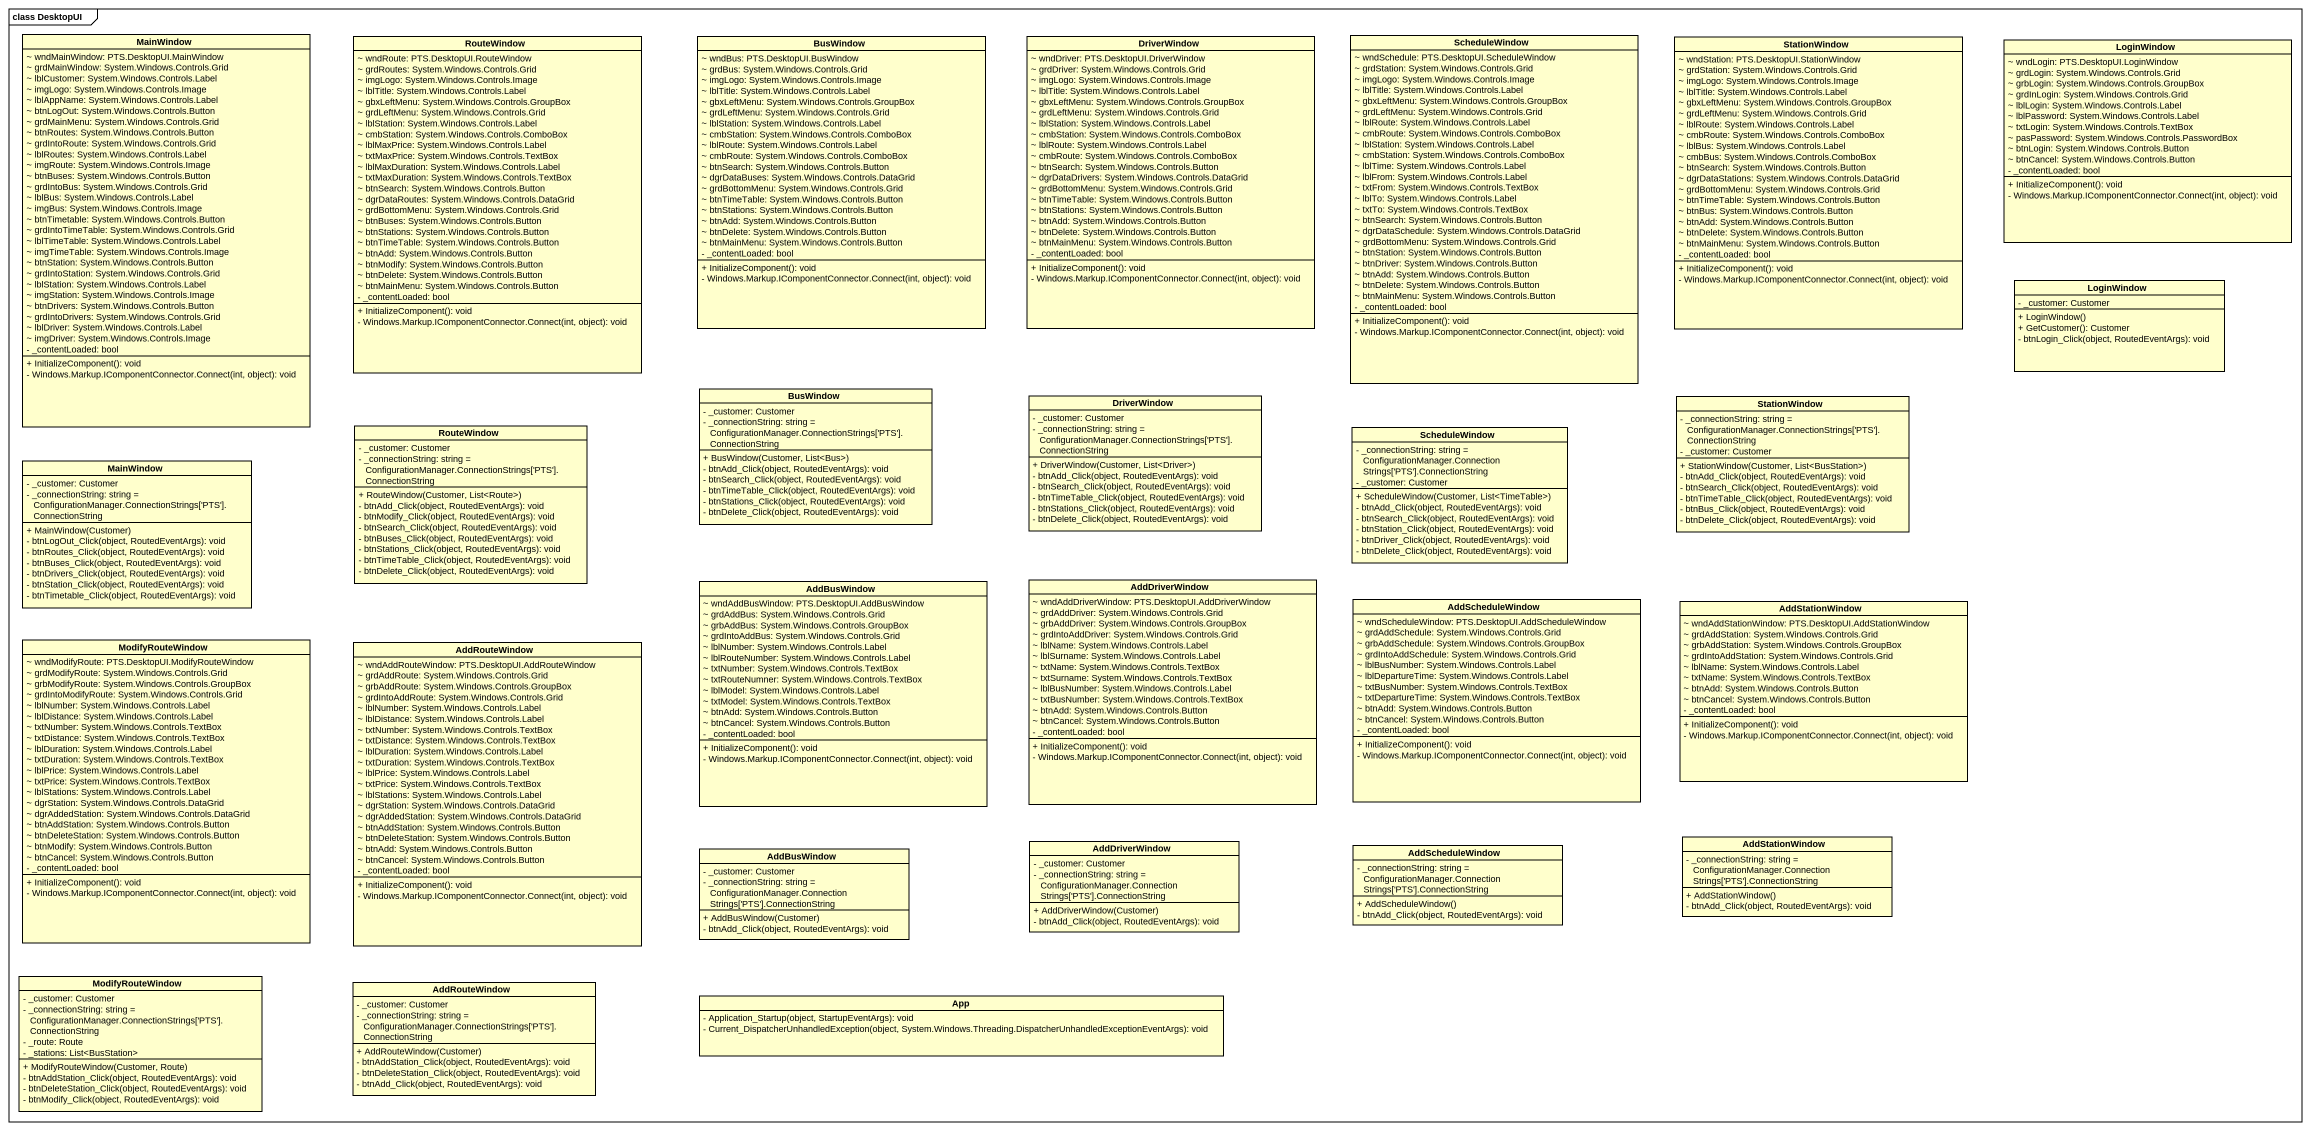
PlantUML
@startuml
mainframe class DesktopUI
hide circle
hide empty members
skinparam classAttributeIconSize 0
class MainWindow {
  ~ wndMainWindow: PTS.DesktopUI.MainWindow
  ~ grdMainWindow: System.Windows.Controls.Grid
  ~ lblCustomer: System.Windows.Controls.Label
  ~ imgLogo: System.Windows.Controls.Image
  ~ lblAppName: System.Windows.Controls.Label
  ~ btnLogOut: System.Windows.Controls.Button
  ~ grdMainMenu: System.Windows.Controls.Grid
  ~ btnRoutes: System.Windows.Controls.Button
  ~ grdIntoRoute: System.Windows.Controls.Grid
  ~ lblRoutes: System.Windows.Controls.Label
  ~ imgRoute: System.Windows.Controls.Image
  ~ btnBuses: System.Windows.Controls.Button
  ~ grdIntoBus: System.Windows.Controls.Grid
  ~ lblBus: System.Windows.Controls.Label
  ~ imgBus: System.Windows.Controls.Image
  ~ btnTimetable: System.Windows.Controls.Button
  ~ grdIntoTimeTable: System.Windows.Controls.Grid
  ~ lblTimeTable: System.Windows.Controls.Label
  ~ imgTimeTable: System.Windows.Controls.Image
  ~ btnStation: System.Windows.Controls.Button
  ~ grdIntoStation: System.Windows.Controls.Grid
  ~ lblStation: System.Windows.Controls.Label
  ~ imgStation: System.Windows.Controls.Image
  ~ btnDrivers: System.Windows.Controls.Button
  ~ grdIntoDrivers: System.Windows.Controls.Grid
  ~ lblDriver: System.Windows.Controls.Label
  ~ imgDriver: System.Windows.Controls.Image
  - _contentLoaded: bool
  + InitializeComponent(): void
  - Windows.Markup.IComponentConnector.Connect(int, object): void
}
class RouteWindow {
  ~ wndRoute: PTS.DesktopUI.RouteWindow
  ~ grdRoutes: System.Windows.Controls.Grid
  ~ imgLogo: System.Windows.Controls.Image
  ~ lblTitle: System.Windows.Controls.Label
  ~ gbxLeftMenu: System.Windows.Controls.GroupBox
  ~ grdLeftMenu: System.Windows.Controls.Grid
  ~ lblStation: System.Windows.Controls.Label
  ~ cmbStation: System.Windows.Controls.ComboBox
  ~ lblMaxPrice: System.Windows.Controls.Label
  ~ txtMaxPrice: System.Windows.Controls.TextBox
  ~ lblMaxDuration: System.Windows.Controls.Label
  ~ txtMaxDuration: System.Windows.Controls.TextBox
  ~ btnSearch: System.Windows.Controls.Button
  ~ dgrDataRoutes: System.Windows.Controls.DataGrid
  ~ grdBottomMenu: System.Windows.Controls.Grid
  ~ btnBuses: System.Windows.Controls.Button
  ~ btnStations: System.Windows.Controls.Button
  ~ btnTimeTable: System.Windows.Controls.Button
  ~ btnAdd: System.Windows.Controls.Button
  ~ btnModify: System.Windows.Controls.Button
  ~ btnDelete: System.Windows.Controls.Button
  ~ btnMainMenu: System.Windows.Controls.Button
  - _contentLoaded: bool
  + InitializeComponent(): void
  - Windows.Markup.IComponentConnector.Connect(int, object): void
}
class BusWindow {
  ~ wndBus: PTS.DesktopUI.BusWindow
  ~ grdBus: System.Windows.Controls.Grid
  ~ imgLogo: System.Windows.Controls.Image
  ~ lblTitle: System.Windows.Controls.Label
  ~ gbxLeftMenu: System.Windows.Controls.GroupBox
  ~ grdLeftMenu: System.Windows.Controls.Grid
  ~ lblStation: System.Windows.Controls.Label
  ~ cmbStation: System.Windows.Controls.ComboBox
  ~ lblRoute: System.Windows.Controls.Label
  ~ cmbRoute: System.Windows.Controls.ComboBox
  ~ btnSearch: System.Windows.Controls.Button
  ~ dgrDataBuses: System.Windows.Controls.DataGrid
  ~ grdBottomMenu: System.Windows.Controls.Grid
  ~ btnTimeTable: System.Windows.Controls.Button
  ~ btnStations: System.Windows.Controls.Button
  ~ btnAdd: System.Windows.Controls.Button
  ~ btnDelete: System.Windows.Controls.Button
  ~ btnMainMenu: System.Windows.Controls.Button
  - _contentLoaded: bool
  + InitializeComponent(): void
  - Windows.Markup.IComponentConnector.Connect(int, object): void
}
class DriverWindow {
  ~ wndDriver: PTS.DesktopUI.DriverWindow
  ~ grdDriver: System.Windows.Controls.Grid
  ~ imgLogo: System.Windows.Controls.Image
  ~ lblTitle: System.Windows.Controls.Label
  ~ gbxLeftMenu: System.Windows.Controls.GroupBox
  ~ grdLeftMenu: System.Windows.Controls.Grid
  ~ lblStation: System.Windows.Controls.Label
  ~ cmbStation: System.Windows.Controls.ComboBox
  ~ lblRoute: System.Windows.Controls.Label
  ~ cmbRoute: System.Windows.Controls.ComboBox
  ~ btnSearch: System.Windows.Controls.Button
  ~ dgrDataDrivers: System.Windows.Controls.DataGrid
  ~ grdBottomMenu: System.Windows.Controls.Grid
  ~ btnTimeTable: System.Windows.Controls.Button
  ~ btnStations: System.Windows.Controls.Button
  ~ btnAdd: System.Windows.Controls.Button
  ~ btnDelete: System.Windows.Controls.Button
  ~ btnMainMenu: System.Windows.Controls.Button
  - _contentLoaded: bool
  + InitializeComponent(): void
  - Windows.Markup.IComponentConnector.Connect(int, object): void
}
class ScheduleWindow {
  ~ wndSchedule: PTS.DesktopUI.ScheduleWindow
  ~ grdStation: System.Windows.Controls.Grid
  ~ imgLogo: System.Windows.Controls.Image
  ~ lblTitle: System.Windows.Controls.Label
  ~ gbxLeftMenu: System.Windows.Controls.GroupBox
  ~ grdLeftMenu: System.Windows.Controls.Grid
  ~ lblRoute: System.Windows.Controls.Label
  ~ cmbRoute: System.Windows.Controls.ComboBox
  ~ lblStation: System.Windows.Controls.Label
  ~ cmbStation: System.Windows.Controls.ComboBox
  ~ lblTime: System.Windows.Controls.Label
  ~ lblFrom: System.Windows.Controls.Label
  ~ txtFrom: System.Windows.Controls.TextBox
  ~ lblTo: System.Windows.Controls.Label
  ~ txtTo: System.Windows.Controls.TextBox
  ~ btnSearch: System.Windows.Controls.Button
  ~ dgrDataSchedule: System.Windows.Controls.DataGrid
  ~ grdBottomMenu: System.Windows.Controls.Grid
  ~ btnStation: System.Windows.Controls.Button
  ~ btnDriver: System.Windows.Controls.Button
  ~ btnAdd: System.Windows.Controls.Button
  ~ btnDelete: System.Windows.Controls.Button
  ~ btnMainMenu: System.Windows.Controls.Button
  - _contentLoaded: bool
  + InitializeComponent(): void
  - Windows.Markup.IComponentConnector.Connect(int, object): void
}
class StationWindow {
  ~ wndStation: PTS.DesktopUI.StationWindow
  ~ grdStation: System.Windows.Controls.Grid
  ~ imgLogo: System.Windows.Controls.Image
  ~ lblTitle: System.Windows.Controls.Label
  ~ gbxLeftMenu: System.Windows.Controls.GroupBox
  ~ grdLeftMenu: System.Windows.Controls.Grid
  ~ lblRoute: System.Windows.Controls.Label
  ~ cmbRoute: System.Windows.Controls.ComboBox
  ~ lblBus: System.Windows.Controls.Label
  ~ cmbBus: System.Windows.Controls.ComboBox
  ~ btnSearch: System.Windows.Controls.Button
  ~ dgrDataStations: System.Windows.Controls.DataGrid
  ~ grdBottomMenu: System.Windows.Controls.Grid
  ~ btnTimeTable: System.Windows.Controls.Button
  ~ btnBus: System.Windows.Controls.Button
  ~ btnAdd: System.Windows.Controls.Button
  ~ btnDelete: System.Windows.Controls.Button
  ~ btnMainMenu: System.Windows.Controls.Button
  - _contentLoaded: bool
  + InitializeComponent(): void
  - Windows.Markup.IComponentConnector.Connect(int, object): void
}
class LoginWindow {
  ~ wndLogin: PTS.DesktopUI.LoginWindow
  ~ grdLogin: System.Windows.Controls.Grid
  ~ grbLogin: System.Windows.Controls.GroupBox
  ~ grdInLogin: System.Windows.Controls.Grid
  ~ lblLogin: System.Windows.Controls.Label
  ~ lblPassword: System.Windows.Controls.Label
  ~ txtLogin: System.Windows.Controls.TextBox
  ~ pasPassword: System.Windows.Controls.PasswordBox
  ~ btnLogin: System.Windows.Controls.Button
  ~ btnCancel: System.Windows.Controls.Button
  - _contentLoaded: bool
  + InitializeComponent(): void
  - Windows.Markup.IComponentConnector.Connect(int, object): void
}
class "LoginWindow" as LoginWindow_2 {
  - _customer: Customer
  + LoginWindow()
  + GetCustomer(): Customer
  - btnLogin_Click(object, RoutedEventArgs): void
}
class "BusWindow" as BusWindow_2 {
  - _customer: Customer
  - _connectionString: string = ConfigurationManager.ConnectionStrings['PTS'].ConnectionString
  + BusWindow(Customer, List<Bus>)
  - btnAdd_Click(object, RoutedEventArgs): void
  - btnSearch_Click(object, RoutedEventArgs): void
  - btnTimeTable_Click(object, RoutedEventArgs): void
  - btnStations_Click(object, RoutedEventArgs): void
  - btnDelete_Click(object, RoutedEventArgs): void
}
class "DriverWindow" as DriverWindow_2 {
  - _customer: Customer
  - _connectionString: string = ConfigurationManager.ConnectionStrings['PTS'].ConnectionString
  + DriverWindow(Customer, List<Driver>)
  - btnAdd_Click(object, RoutedEventArgs): void
  - btnSearch_Click(object, RoutedEventArgs): void
  - btnTimeTable_Click(object, RoutedEventArgs): void
  - btnStations_Click(object, RoutedEventArgs): void
  - btnDelete_Click(object, RoutedEventArgs): void
}
class "StationWindow" as StationWindow_2 {
  - _connectionString: string = ConfigurationManager.ConnectionStrings['PTS'].ConnectionString
  - _customer: Customer
  + StationWindow(Customer, List<BusStation>)
  - btnAdd_Click(object, RoutedEventArgs): void
  - btnSearch_Click(object, RoutedEventArgs): void
  - btnTimeTable_Click(object, RoutedEventArgs): void
  - btnBus_Click(object, RoutedEventArgs): void
  - btnDelete_Click(object, RoutedEventArgs): void
}
class "RouteWindow" as RouteWindow_2 {
  - _customer: Customer
  - _connectionString: string = ConfigurationManager.ConnectionStrings['PTS'].ConnectionString
  + RouteWindow(Customer, List<Route>)
  - btnAdd_Click(object, RoutedEventArgs): void
  - btnModify_Click(object, RoutedEventArgs): void
  - btnSearch_Click(object, RoutedEventArgs): void
  - btnBuses_Click(object, RoutedEventArgs): void
  - btnStations_Click(object, RoutedEventArgs): void
  - btnTimeTable_Click(object, RoutedEventArgs): void
  - btnDelete_Click(object, RoutedEventArgs): void
}
class "ScheduleWindow" as ScheduleWindow_2 {
  - _connectionString: string = ConfigurationManager.ConnectionStrings['PTS'].ConnectionString
  - _customer: Customer
  + ScheduleWindow(Customer, List<TimeTable>)
  - btnAdd_Click(object, RoutedEventArgs): void
  - btnSearch_Click(object, RoutedEventArgs): void
  - btnStation_Click(object, RoutedEventArgs): void
  - btnDriver_Click(object, RoutedEventArgs): void
  - btnDelete_Click(object, RoutedEventArgs): void
}
class "MainWindow" as MainWindow_2 {
  - _customer: Customer
  - _connectionString: string = ConfigurationManager.ConnectionStrings['PTS'].ConnectionString
  + MainWindow(Customer)
  - btnLogOut_Click(object, RoutedEventArgs): void
  - btnRoutes_Click(object, RoutedEventArgs): void
  - btnBuses_Click(object, RoutedEventArgs): void
  - btnDrivers_Click(object, RoutedEventArgs): void
  - btnStation_Click(object, RoutedEventArgs): void
  - btnTimetable_Click(object, RoutedEventArgs): void
}
class AddBusWindow {
  ~ wndAddBusWindow: PTS.DesktopUI.AddBusWindow
  ~ grdAddBus: System.Windows.Controls.Grid
  ~ grbAddBus: System.Windows.Controls.GroupBox
  ~ grdIntoAddBus: System.Windows.Controls.Grid
  ~ lblNumber: System.Windows.Controls.Label
  ~ lblRouteNumber: System.Windows.Controls.Label
  ~ txtNumber: System.Windows.Controls.TextBox
  ~ txtRouteNumner: System.Windows.Controls.TextBox
  ~ lblModel: System.Windows.Controls.Label
  ~ txtModel: System.Windows.Controls.TextBox
  ~ btnAdd: System.Windows.Controls.Button
  ~ btnCancel: System.Windows.Controls.Button
  - _contentLoaded: bool
  + InitializeComponent(): void
  - Windows.Markup.IComponentConnector.Connect(int, object): void
}
class AddDriverWindow {
  ~ wndAddDriverWindow: PTS.DesktopUI.AddDriverWindow
  ~ grdAddDriver: System.Windows.Controls.Grid
  ~ grbAddDriver: System.Windows.Controls.GroupBox
  ~ grdIntoAddDriver: System.Windows.Controls.Grid
  ~ lblName: System.Windows.Controls.Label
  ~ lblSurname: System.Windows.Controls.Label
  ~ txtName: System.Windows.Controls.TextBox
  ~ txtSurname: System.Windows.Controls.TextBox
  ~ lblBusNumber: System.Windows.Controls.Label
  ~ txtBusNumber: System.Windows.Controls.TextBox
  ~ btnAdd: System.Windows.Controls.Button
  ~ btnCancel: System.Windows.Controls.Button
  - _contentLoaded: bool
  + InitializeComponent(): void
  - Windows.Markup.IComponentConnector.Connect(int, object): void
}
class AddScheduleWindow {
  ~ wndScheduleWindow: PTS.DesktopUI.AddScheduleWindow
  ~ grdAddSchedule: System.Windows.Controls.Grid
  ~ grbAddSchedule: System.Windows.Controls.GroupBox
  ~ grdIntoAddSchedule: System.Windows.Controls.Grid
  ~ lblBusNumber: System.Windows.Controls.Label
  ~ lblDepartureTime: System.Windows.Controls.Label
  ~ txtBusNumber: System.Windows.Controls.TextBox
  ~ txtDepartureTime: System.Windows.Controls.TextBox
  ~ btnAdd: System.Windows.Controls.Button
  ~ btnCancel: System.Windows.Controls.Button
  - _contentLoaded: bool
  + InitializeComponent(): void
  - Windows.Markup.IComponentConnector.Connect(int, object): void
}
class AddStationWindow {
  ~ wndAddStationWindow: PTS.DesktopUI.AddStationWindow
  ~ grdAddStation: System.Windows.Controls.Grid
  ~ grbAddStation: System.Windows.Controls.GroupBox
  ~ grdIntoAddStation: System.Windows.Controls.Grid
  ~ lblName: System.Windows.Controls.Label
  ~ txtName: System.Windows.Controls.TextBox
  ~ btnAdd: System.Windows.Controls.Button
  ~ btnCancel: System.Windows.Controls.Button
  - _contentLoaded: bool
  + InitializeComponent(): void
  - Windows.Markup.IComponentConnector.Connect(int, object): void
}
class ModifyRouteWindow {
  ~ wndModifyRoute: PTS.DesktopUI.ModifyRouteWindow
  ~ grdModifyRoute: System.Windows.Controls.Grid
  ~ grbModifyRoute: System.Windows.Controls.GroupBox
  ~ grdIntoModifyRoute: System.Windows.Controls.Grid
  ~ lblNumber: System.Windows.Controls.Label
  ~ lblDistance: System.Windows.Controls.Label
  ~ txtNumber: System.Windows.Controls.TextBox
  ~ txtDistance: System.Windows.Controls.TextBox
  ~ lblDuration: System.Windows.Controls.Label
  ~ txtDuration: System.Windows.Controls.TextBox
  ~ lblPrice: System.Windows.Controls.Label
  ~ txtPrice: System.Windows.Controls.TextBox
  ~ lblStations: System.Windows.Controls.Label
  ~ dgrStation: System.Windows.Controls.DataGrid
  ~ dgrAddedStation: System.Windows.Controls.DataGrid
  ~ btnAddStation: System.Windows.Controls.Button
  ~ btnDeleteStation: System.Windows.Controls.Button
  ~ btnModify: System.Windows.Controls.Button
  ~ btnCancel: System.Windows.Controls.Button
  - _contentLoaded: bool
  + InitializeComponent(): void
  - Windows.Markup.IComponentConnector.Connect(int, object): void
}
class AddRouteWindow {
  ~ wndAddRouteWindow: PTS.DesktopUI.AddRouteWindow
  ~ grdAddRoute: System.Windows.Controls.Grid
  ~ grbAddRoute: System.Windows.Controls.GroupBox
  ~ grdIntoAddRoute: System.Windows.Controls.Grid
  ~ lblNumber: System.Windows.Controls.Label
  ~ lblDistance: System.Windows.Controls.Label
  ~ txtNumber: System.Windows.Controls.TextBox
  ~ txtDistance: System.Windows.Controls.TextBox
  ~ lblDuration: System.Windows.Controls.Label
  ~ txtDuration: System.Windows.Controls.TextBox
  ~ lblPrice: System.Windows.Controls.Label
  ~ txtPrice: System.Windows.Controls.TextBox
  ~ lblStations: System.Windows.Controls.Label
  ~ dgrStation: System.Windows.Controls.DataGrid
  ~ dgrAddedStation: System.Windows.Controls.DataGrid
  ~ btnAddStation: System.Windows.Controls.Button
  ~ btnDeleteStation: System.Windows.Controls.Button
  ~ btnAdd: System.Windows.Controls.Button
  ~ btnCancel: System.Windows.Controls.Button
  - _contentLoaded: bool
  + InitializeComponent(): void
  - Windows.Markup.IComponentConnector.Connect(int, object): void
}
class "AddDriverWindow" as AddDriverWindow_2 {
  - _customer: Customer
  - _connectionString: string = ConfigurationManager.ConnectionStrings['PTS'].ConnectionString
  + AddDriverWindow(Customer)
  - btnAdd_Click(object, RoutedEventArgs): void
}
class "AddScheduleWindow" as AddScheduleWindow_2 {
  - _connectionString: string = ConfigurationManager.ConnectionStrings['PTS'].ConnectionString
  + AddScheduleWindow()
  - btnAdd_Click(object, RoutedEventArgs): void
}
class "AddStationWindow" as AddStationWindow_2 {
  - _connectionString: string = ConfigurationManager.ConnectionStrings['PTS'].ConnectionString
  + AddStationWindow()
  - btnAdd_Click(object, RoutedEventArgs): void
}
class "AddBusWindow" as AddBusWindow_2 {
  - _customer: Customer
  - _connectionString: string = ConfigurationManager.ConnectionStrings['PTS'].ConnectionString
  + AddBusWindow(Customer)
  - btnAdd_Click(object, RoutedEventArgs): void
}
class "ModifyRouteWindow" as ModifyRouteWindow_2 {
  - _customer: Customer
  - _connectionString: string = ConfigurationManager.ConnectionStrings['PTS'].ConnectionString
  - _route: Route
  - _stations: List<BusStation>
  + ModifyRouteWindow(Customer, Route)
  - btnAddStation_Click(object, RoutedEventArgs): void
  - btnDeleteStation_Click(object, RoutedEventArgs): void
  - btnModify_Click(object, RoutedEventArgs): void
}
class "AddRouteWindow" as AddRouteWindow_2 {
  - _customer: Customer
  - _connectionString: string = ConfigurationManager.ConnectionStrings['PTS'].ConnectionString
  + AddRouteWindow(Customer)
  - btnAddStation_Click(object, RoutedEventArgs): void
  - btnDeleteStation_Click(object, RoutedEventArgs): void
  - btnAdd_Click(object, RoutedEventArgs): void
}
class App {
  - Application_Startup(object, StartupEventArgs): void
  - Current_DispatcherUnhandledException(object, System.Windows.Threading.DispatcherUnhandledExceptionEventArgs): void
}
@enduml
